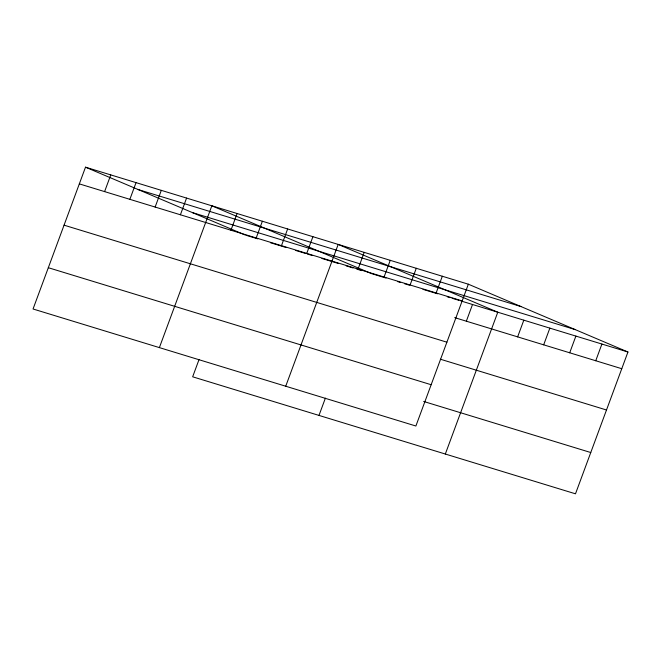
<?xml version="1.0" encoding="UTF-8"?>
<svg xmlns="http://www.w3.org/2000/svg" width="661" height="661" viewBox="0 0 661 661"><rect width="100%" height="100%" fill="white"/><g stroke="black" fill="none" stroke-linecap="round" stroke-linejoin="round"><path stroke-width="0.99" d="M468.343 284.197L85.509 167.183L33.05 308.993L415.885 426.015L468.343 284.197L627.95 352.007L575.491 493.817L192.657 376.803L199.052 359.518M104.595 191.607L110.775 174.901M129.87 199.325L136.042 182.626M155.137 207.05L161.309 190.351M180.403 214.775L186.576 198.077M159.384 347.612L211.842 205.794L370.507 273.2M230.937 230.218L237.109 213.52M256.204 237.943L262.376 221.245M281.47 245.669L287.651 228.962M306.737 253.394L312.917 236.688M285.726 386.231L338.184 244.413L497.783 312.215L445.324 454.033M358.039 269.068L364.211 252.37M318.99 415.414L325.386 398.137M384.066 277.025L390.246 260.327M410.101 284.982L416.281 268.283M436.136 292.947L442.316 276.24M466.344 321.196L472.516 304.49M517.637 336.879L523.818 320.172M543.673 344.835L549.853 328.129M569.708 352.792L575.888 336.085M595.743 360.749L601.915 344.042M138.182 189.558L521.017 306.572M192.442 212.611L575.277 329.624M79.328 183.882L462.171 300.904M246.09 235.283L257.749 238.844M270.382 242.703L285.932 247.462M295.649 250.428L305.365 253.403M307.307 253.998L312.166 255.477M321.89 258.451L338.407 263.499M346.182 265.879L352.982 267.953M356.874 269.143L361.732 270.63M371.449 273.596L386.024 278.058M397.691 281.619L400.607 282.511M404.491 283.701L409.349 285.188M422.957 289.344L437.532 293.798M447.249 296.772L450.166 297.665M452.107 298.251L458.916 300.334M460.857 300.929L627.95 352.007M454.677 317.627L621.77 368.706M64.059 225.17L446.894 342.191M440.375 359.212L606.501 409.994M48.319 267.705L431.162 384.727M423.668 401.458L590.76 452.529M85.509 167.183L245.115 234.986"/></g></svg>
